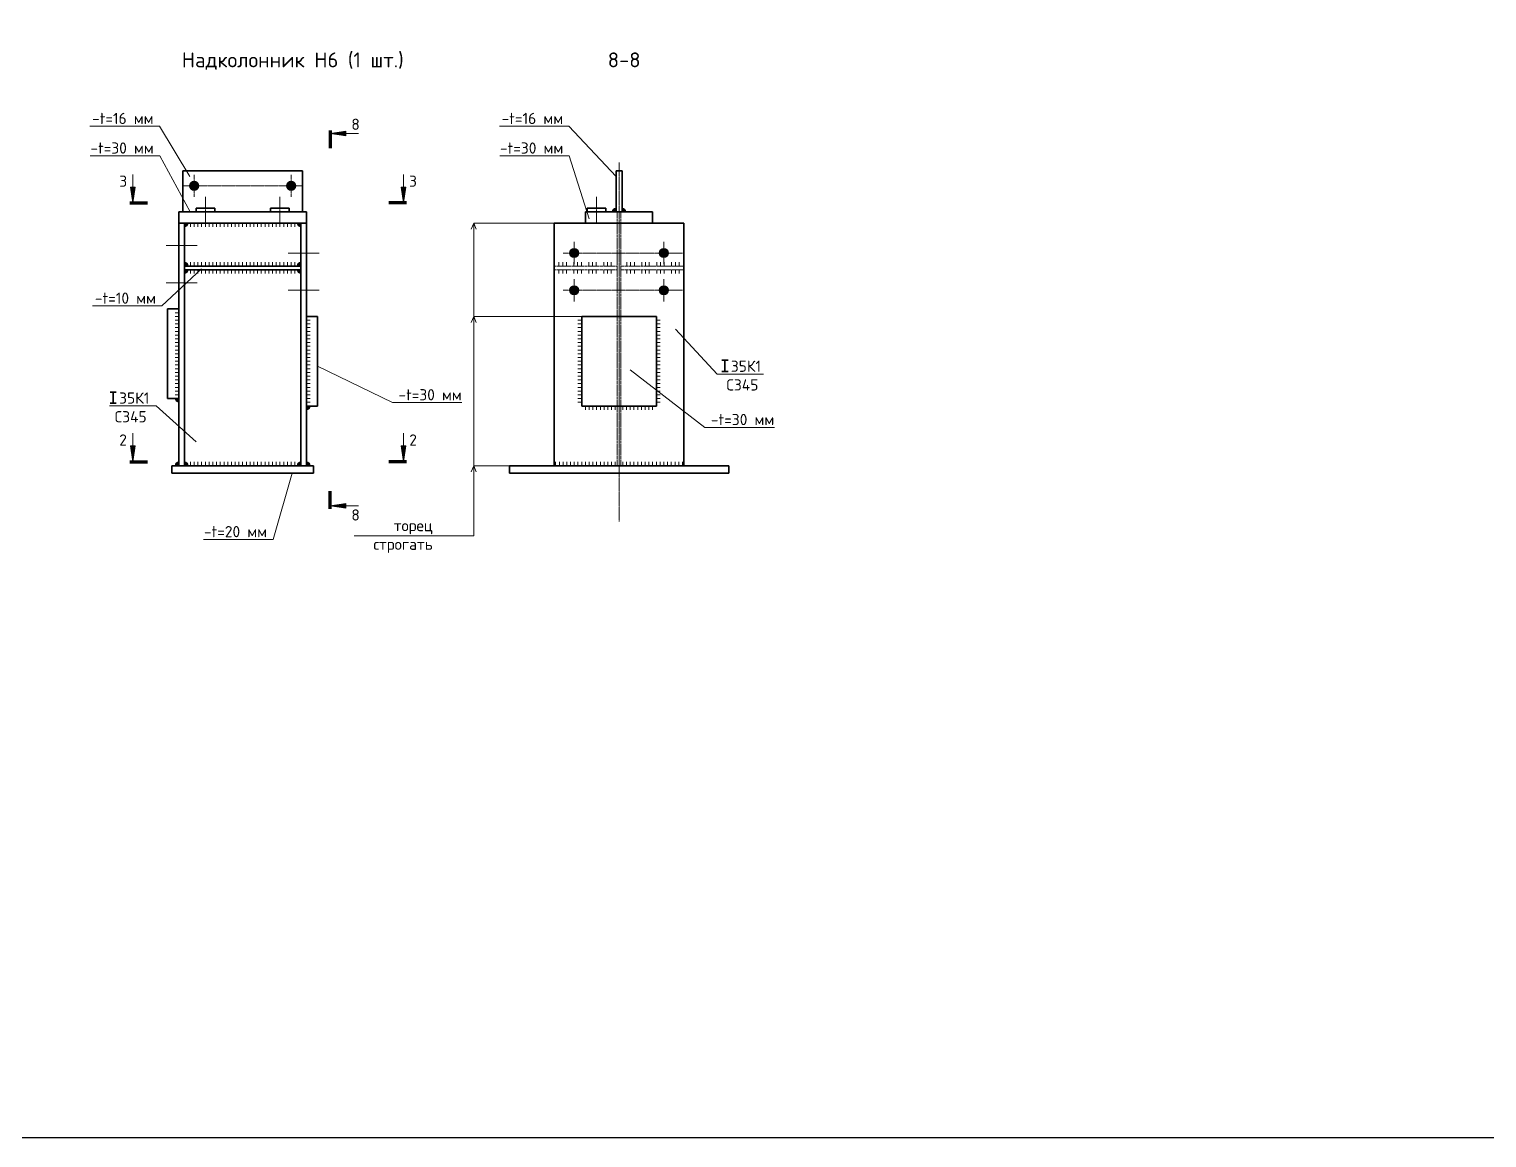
# Model space of a CAD drawing. Header units: millimetres. Extents: x 0 to 44639, y 0 to 10183.
# Drawn here: x 6212 to 10119, y 0 to 2971 of the extents above; entities that cross this region are included whole.
import ezdxf
from ezdxf import colors
from ezdxf.entities.mleader import LeaderData, LeaderLine
from ezdxf.math import Vec2, Vec3

# ---------------------------------------------------------------- set-up
doc = ezdxf.new("R2010")
doc.units = ezdxf.units.MM
doc.linetypes.add('JIS_02_2.0', pattern=[3, 2, -1])
doc.linetypes.add('JIS_08_11', pattern=[12.8, 11, -0.6, 0.6, -0.6])
for name, color, linetype, lineweight in [('НАДПИСИ', 11, 'Continuous', 13), ('ОСЕВАЯ', 50, 'JIS_08_11', 13), ('ОСНОВНАЯ', 213, 'Continuous', 35), ('ШТРИХОВАЯ', 84, 'JIS_02_2.0', 13)]:
    doc.layers.add(name, color=color, linetype=linetype, lineweight=lineweight)
doc.styles.add('ОСК', font='isocpeur.ttf')

# ---------------------------------------------------------------- blocks, each defined once
blk = doc.blocks.new('_None')
blk = doc.blocks.new('A$C6A7E4B16')
at = {"layer": 'ОСНОВНАЯ'}
for p, q in [((0, 30), (16.7, 30)), ((0, 0), (16.7, 0)), ((8.4, 30), (8.4, 0))]:
    blk.add_line(p, q, dxfattribs=at)

msp = doc.modelspace()

# ---------------------------------------------------------------- hatches: boundary and pattern name
at = {"layer": 'НАДПИСИ'}
h = msp.add_hatch(color=256, dxfattribs=at)
h.paths.add_polyline_path([(7018.7, 2691.6), (7060.8, 2691.6), (7060.8, 2697.8)])
h.paths.add_polyline_path([(7018.7, 2691.6), (7060.8, 2685.3), (7060.8, 2691.6)])
h = msp.add_hatch(color=256, dxfattribs=at)
h.paths.add_polyline_path([(6489.6, 2505.4), (6489.6, 2547.5), (6483.4, 2547.5)])
h.paths.add_polyline_path([(6489.6, 2505.4), (6495.9, 2547.5), (6489.6, 2547.5)])
h = msp.add_hatch(color=256, dxfattribs=at)
h.paths.add_polyline_path([(7215.1, 2505.4), (7215.1, 2547.5), (7221.3, 2547.5)])
h.paths.add_polyline_path([(7215.1, 2505.4), (7208.9, 2547.5), (7215.1, 2547.5)])
h = msp.add_hatch(color=256, dxfattribs=at)
h.dxf.hatch_style = 1
h.paths.add_polyline_path([(7784.9, 2491.1, 0.414214), (7774.9, 2481.1), (7784.9, 2481.1)])
h = msp.add_hatch(color=256, dxfattribs=at)
h.dxf.hatch_style = 1
h.paths.add_polyline_path([(7800.9, 2491.1, -0.414214), (7810.9, 2481.1), (7800.9, 2481.1)])
h = msp.add_hatch(color=256, dxfattribs=at)
h.dxf.hatch_style = 1
h.paths.add_polyline_path([(6628.2, 2441.1, 0.414214), (6638.2, 2451.1), (6628.2, 2451.1)])
h = msp.add_hatch(color=256, dxfattribs=at)
h.dxf.hatch_style = 1
h.paths.add_polyline_path([(6940.2, 2441.1, -0.414214), (6930.2, 2451.1), (6940.2, 2451.1)])
h = msp.add_hatch(color=256, dxfattribs=at)
h.dxf.hatch_style = 1
h.paths.add_polyline_path([(6628.2, 2346.1, -0.414214), (6638.2, 2336.1), (6628.2, 2336.1)])
h = msp.add_hatch(color=256, dxfattribs=at)
h.dxf.hatch_style = 1
h.paths.add_polyline_path([(6940.2, 2346.1, 0.414214), (6930.2, 2336.1), (6940.2, 2336.1)])
h = msp.add_hatch(color=256, dxfattribs=at)
h.dxf.hatch_style = 1
h.paths.add_polyline_path([(6628.2, 2316.1, 0.414214), (6638.2, 2326.1), (6628.2, 2326.1)])
h = msp.add_hatch(color=256, dxfattribs=at)
h.dxf.hatch_style = 1
h.paths.add_polyline_path([(6940.2, 2316.1, -0.414214), (6930.2, 2326.1), (6940.2, 2326.1)])
h = msp.add_hatch(color=256, dxfattribs=at)
h.dxf.hatch_style = 1
h.paths.add_polyline_path([(6613.2, 1971.1, -0.414214), (6603.2, 1981.1), (6613.2, 1981.1)])
h = msp.add_hatch(color=256, dxfattribs=at)
h.dxf.hatch_style = 1
h.paths.add_polyline_path([(6955.2, 1951.1, 0.414214), (6965.2, 1961.1), (6955.2, 1961.1)])
h = msp.add_hatch(color=256, dxfattribs=at)
h.paths.add_polyline_path([(6489.6, 1811.8), (6489.6, 1854), (6483.4, 1854)])
h.paths.add_polyline_path([(6489.6, 1811.8), (6495.9, 1854), (6489.6, 1854)])
h = msp.add_hatch(color=256, dxfattribs=at)
h.paths.add_polyline_path([(7215.1, 1811.8), (7215.1, 1854), (7221.3, 1854)])
h.paths.add_polyline_path([(7215.1, 1811.8), (7208.9, 1854), (7215.1, 1854)])
h = msp.add_hatch(color=256, dxfattribs=at)
h.dxf.hatch_style = 1
h.paths.add_polyline_path([(6613.2, 1801.1), (6613.2, 1811.1, 0.414214), (6603.2, 1801.1)])
h.paths.add_polyline_path([(6638.2, 1801.1, 0.414214), (6628.2, 1811.1), (6628.2, 1801.1)])
h = msp.add_hatch(color=256, dxfattribs=at)
h.dxf.hatch_style = 1
h.paths.add_polyline_path([(6955.2, 1811.1, -0.414214), (6965.2, 1801.1), (6955.2, 1801.1)])
h.paths.add_polyline_path([(6940.2, 1811.1), (6940.2, 1801.1), (6930.2, 1801.1, -0.414214)])
h = msp.add_hatch(color=256, dxfattribs=at)
h.paths.add_polyline_path([(7018.7, 1693.6), (7060.8, 1693.6), (7060.8, 1687.4)])
h.paths.add_polyline_path([(7018.7, 1693.6), (7060.8, 1699.8), (7060.8, 1693.6)])
at = {"layer": 'ОСНОВНАЯ'}
h = msp.add_hatch(color=256, dxfattribs=at)
h.dxf.hatch_style = 1
edge = h.paths.add_edge_path()
edge.add_arc((6654.2, 2551.1), 11.5, 0, 90)
edge.add_line((6654.2, 2562.6), (6654.2, 2551.1))
edge.add_line((6654.2, 2551.1), (6665.7, 2551.1))
edge = h.paths.add_edge_path()
edge.add_arc((6654.2, 2551.1), 11.5, 270, 360)
edge.add_line((6665.7, 2551.1), (6654.2, 2551.1))
edge.add_line((6654.2, 2551.1), (6654.2, 2539.6))
edge = h.paths.add_edge_path()
edge.add_arc((6654.2, 2551.1), 11.5, 180, 270)
edge.add_line((6654.2, 2539.6), (6654.2, 2551.1))
edge.add_line((6654.2, 2551.1), (6642.7, 2551.1))
edge = h.paths.add_edge_path()
edge.add_arc((6654.2, 2551.1), 11.5, 90, 180)
edge.add_line((6642.7, 2551.1), (6654.2, 2551.1))
edge.add_line((6654.2, 2551.1), (6654.2, 2562.6))
h = msp.add_hatch(color=256, dxfattribs=at)
h.dxf.hatch_style = 1
edge = h.paths.add_edge_path()
edge.add_arc((6914.2, 2551.1), 11.5, 450, 540, ccw=False)
edge.add_line((6914.2, 2562.6), (6914.2, 2551.1))
edge.add_line((6914.2, 2551.1), (6902.7, 2551.1))
edge = h.paths.add_edge_path()
edge.add_arc((6914.2, 2551.1), 11.5, 180, 270, ccw=False)
edge.add_line((6902.7, 2551.1), (6914.2, 2551.1))
edge.add_line((6914.2, 2551.1), (6914.2, 2539.6))
edge = h.paths.add_edge_path()
edge.add_arc((6914.2, 2551.1), 11.5, 270, 360, ccw=False)
edge.add_line((6914.2, 2539.6), (6914.2, 2551.1))
edge.add_line((6914.2, 2551.1), (6925.7, 2551.1))
edge = h.paths.add_edge_path()
edge.add_arc((6914.2, 2551.1), 11.5, 360, 450, ccw=False)
edge.add_line((6925.7, 2551.1), (6914.2, 2551.1))
edge.add_line((6914.2, 2551.1), (6914.2, 2562.6))
h = msp.add_hatch(color=256, dxfattribs=at)
h.dxf.hatch_style = 1
edge = h.paths.add_edge_path()
edge.add_arc((7672.9, 2371.1), 11.5, 0, 90)
edge.add_line((7672.9, 2382.6), (7672.9, 2371.1))
edge.add_line((7672.9, 2371.1), (7684.4, 2371.1))
edge = h.paths.add_edge_path()
edge.add_arc((7672.9, 2371.1), 11.5, 270, 360)
edge.add_line((7684.4, 2371.1), (7672.9, 2371.1))
edge.add_line((7672.9, 2371.1), (7672.9, 2359.6))
edge = h.paths.add_edge_path()
edge.add_arc((7672.9, 2371.1), 11.5, 180, 270)
edge.add_line((7672.9, 2359.6), (7672.9, 2371.1))
edge.add_line((7672.9, 2371.1), (7661.4, 2371.1))
edge = h.paths.add_edge_path()
edge.add_arc((7672.9, 2371.1), 11.5, 90, 180)
edge.add_line((7661.4, 2371.1), (7672.9, 2371.1))
edge.add_line((7672.9, 2371.1), (7672.9, 2382.6))
h = msp.add_hatch(color=256, dxfattribs=at)
h.dxf.hatch_style = 1
edge = h.paths.add_edge_path()
edge.add_arc((7912.9, 2371.1), 11.5, 450, 540, ccw=False)
edge.add_line((7912.9, 2382.6), (7912.9, 2371.1))
edge.add_line((7912.9, 2371.1), (7901.4, 2371.1))
edge = h.paths.add_edge_path()
edge.add_arc((7912.9, 2371.1), 11.5, 180, 270, ccw=False)
edge.add_line((7901.4, 2371.1), (7912.9, 2371.1))
edge.add_line((7912.9, 2371.1), (7912.9, 2359.6))
edge = h.paths.add_edge_path()
edge.add_arc((7912.9, 2371.1), 11.5, 270, 360, ccw=False)
edge.add_line((7912.9, 2359.6), (7912.9, 2371.1))
edge.add_line((7912.9, 2371.1), (7924.4, 2371.1))
edge = h.paths.add_edge_path()
edge.add_arc((7912.9, 2371.1), 11.5, 360, 450, ccw=False)
edge.add_line((7924.4, 2371.1), (7912.9, 2371.1))
edge.add_line((7912.9, 2371.1), (7912.9, 2382.6))
h = msp.add_hatch(color=256, dxfattribs=at)
h.dxf.hatch_style = 1
edge = h.paths.add_edge_path()
edge.add_arc((7672.9, 2271.1), 11.5, 0, 90)
edge.add_line((7672.9, 2282.6), (7672.9, 2271.1))
edge.add_line((7672.9, 2271.1), (7684.4, 2271.1))
edge = h.paths.add_edge_path()
edge.add_arc((7672.9, 2271.1), 11.5, 270, 360)
edge.add_line((7684.4, 2271.1), (7672.9, 2271.1))
edge.add_line((7672.9, 2271.1), (7672.9, 2259.6))
edge = h.paths.add_edge_path()
edge.add_arc((7672.9, 2271.1), 11.5, 180, 270)
edge.add_line((7672.9, 2259.6), (7672.9, 2271.1))
edge.add_line((7672.9, 2271.1), (7661.4, 2271.1))
edge = h.paths.add_edge_path()
edge.add_arc((7672.9, 2271.1), 11.5, 90, 180)
edge.add_line((7661.4, 2271.1), (7672.9, 2271.1))
edge.add_line((7672.9, 2271.1), (7672.9, 2282.6))
h = msp.add_hatch(color=256, dxfattribs=at)
h.dxf.hatch_style = 1
edge = h.paths.add_edge_path()
edge.add_arc((7912.9, 2271.1), 11.5, 450, 540, ccw=False)
edge.add_line((7912.9, 2282.6), (7912.9, 2271.1))
edge.add_line((7912.9, 2271.1), (7901.4, 2271.1))
edge = h.paths.add_edge_path()
edge.add_arc((7912.9, 2271.1), 11.5, 180, 270, ccw=False)
edge.add_line((7901.4, 2271.1), (7912.9, 2271.1))
edge.add_line((7912.9, 2271.1), (7912.9, 2259.6))
edge = h.paths.add_edge_path()
edge.add_arc((7912.9, 2271.1), 11.5, 270, 360, ccw=False)
edge.add_line((7912.9, 2259.6), (7912.9, 2271.1))
edge.add_line((7912.9, 2271.1), (7924.4, 2271.1))
edge = h.paths.add_edge_path()
edge.add_arc((7912.9, 2271.1), 11.5, 360, 450, ccw=False)
edge.add_line((7924.4, 2271.1), (7912.9, 2271.1))
edge.add_line((7912.9, 2271.1), (7912.9, 2282.6))

# ---------------------------------------------------------------- linework, layer by layer
at = {"color": 7, "lineweight": 70}
for p, q in [((7018.7, 2699.5), (7018.7, 2652.4)), ((6481.7, 2505.4), (6528.8, 2505.4)), ((7223, 2505.4), (7176, 2505.4)), ((6481.7, 1811.8), (6528.8, 1811.8)), ((7223, 1811.8), (7176, 1811.8)), ((7018.7, 1685.7), (7018.7, 1732.7))]:
    msp.add_line(p, q, dxfattribs=at)
for p, q in [((6659.2, 2481.1), (6659.2, 2491.1)), ((6628.2, 2336.1), (6628.2, 2326.1))]:
    msp.add_line(p, q)
msp.add_lwpolyline([(0, 10182.5), (25459.9, 10182.5), (25459.9, 0), (0, 0)], close=True)
at = {"layer": 'НАДПИСИ'}
for p, q in [((7018.7, 2691.6), (7060.8, 2697.8)), ((7060.8, 2697.8), (7060.8, 2691.6)), ((7094.9, 2691.6), (7018.7, 2691.6)), ((7018.7, 2691.6), (7060.8, 2685.3)), ((7060.8, 2685.3), (7060.8, 2691.6)), ((6489.6, 2581.6), (6489.6, 2505.4)), ((7215.1, 2581.6), (7215.1, 2505.4)), ((6489.6, 2505.4), (6483.4, 2547.5)), ((6483.4, 2547.5), (6489.6, 2547.5)), ((6489.6, 2505.4), (6495.9, 2547.5)), ((6495.9, 2547.5), (6489.6, 2547.5)), ((7215.1, 2505.4), (7208.9, 2547.5)), ((7208.9, 2547.5), (7215.1, 2547.5)), ((7215.1, 2505.4), (7221.3, 2547.5)), ((7221.3, 2547.5), (7215.1, 2547.5)), ((6644.2, 2451.1), (6644.2, 2441.1)), ((6654.2, 2451.1), (6654.2, 2441.1)), ((6664.2, 2451.1), (6664.2, 2441.1)), ((6674.2, 2451.1), (6674.2, 2441.1)), ((6684.2, 2451.1), (6684.2, 2441.1)), ((6694.2, 2451.1), (6694.2, 2441.1)), ((6704.2, 2451.1), (6704.2, 2441.1)), ((6714.2, 2451.1), (6714.2, 2441.1)), ((6724.2, 2451.1), (6724.2, 2441.1)), ((6734.2, 2451.1), (6734.2, 2441.1)), ((6744.2, 2451.1), (6744.2, 2441.1)), ((6754.2, 2451.1), (6754.2, 2441.1)), ((6764.2, 2451.1), (6764.2, 2441.1)), ((6774.2, 2451.1), (6774.2, 2441.1)), ((6784.2, 2451.1), (6784.2, 2441.1)), ((6794.2, 2451.1), (6794.2, 2441.1)), ((6804.2, 2451.1), (6804.2, 2441.1)), ((6814.2, 2451.1), (6814.2, 2441.1)), ((6824.2, 2451.1), (6824.2, 2441.1)), ((6834.2, 2451.1), (6834.2, 2441.1)), ((6844.2, 2451.1), (6844.2, 2441.1)), ((6854.2, 2451.1), (6854.2, 2441.1)), ((6864.2, 2451.1), (6864.2, 2441.1)), ((6874.2, 2451.1), (6874.2, 2441.1)), ((6884.2, 2451.1), (6884.2, 2441.1)), ((6894.2, 2451.1), (6894.2, 2441.1)), ((6904.2, 2451.1), (6904.2, 2441.1)), ((6914.2, 2451.1), (6914.2, 2441.1)), ((6924.2, 2451.1), (6924.2, 2441.1)), ((7403.6, 2451.1), (7396.9, 2435.1)), ((7403.6, 2451.1), (7403.6, 1613.3)), ((7403.6, 2451.1), (7410.2, 2435.1)), ((7692.9, 2451.1), (7403.6, 2451.1)), ((6662.4, 2391.1), (6579, 2391.1)), ((6644.2, 2336.1), (6644.2, 2346.1)), ((6654.2, 2336.1), (6654.2, 2346.1)), ((6664.2, 2336.1), (6664.2, 2346.1)), ((6674.2, 2336.1), (6674.2, 2346.1)), ((6684.2, 2336.1), (6684.2, 2346.1)), ((6694.2, 2336.1), (6694.2, 2346.1)), ((6704.2, 2336.1), (6704.2, 2346.1)), ((6714.2, 2336.1), (6714.2, 2346.1)), ((6724.2, 2336.1), (6724.2, 2346.1)), ((6734.2, 2336.1), (6734.2, 2346.1)), ((6744.2, 2336.1), (6744.2, 2346.1)), ((6754.2, 2336.1), (6754.2, 2346.1)), ((6764.2, 2336.1), (6764.2, 2346.1)), ((6774.2, 2336.1), (6774.2, 2346.1)), ((6784.2, 2336.1), (6784.2, 2346.1)), ((6794.2, 2336.1), (6794.2, 2346.1)), ((6804.2, 2336.1), (6804.2, 2346.1)), ((6814.2, 2336.1), (6814.2, 2346.1)), ((6824.2, 2336.1), (6824.2, 2346.1)), ((6834.2, 2336.1), (6834.2, 2346.1)), ((6844.2, 2336.1), (6844.2, 2346.1)), ((6854.2, 2336.1), (6854.2, 2346.1)), ((6864.2, 2336.1), (6864.2, 2346.1)), ((6874.2, 2336.1), (6874.2, 2346.1)), ((6884.2, 2336.1), (6884.2, 2346.1)), ((6894.2, 2336.1), (6894.2, 2346.1)), ((6904.2, 2336.1), (6904.2, 2346.1)), ((6989.4, 2371.1), (6906, 2371.1)), ((6914.2, 2336.1), (6914.2, 2346.1)), ((6924.2, 2336.1), (6924.2, 2346.1)), ((7631.9, 2336.1), (7631.9, 2346.1)), ((7641.9, 2336.1), (7641.9, 2346.1)), ((7651.9, 2336.1), (7651.9, 2346.1)), ((7671.9, 2336.1), (7671.9, 2346.1)), ((7681.9, 2336.1), (7681.9, 2346.1)), ((7691.9, 2336.1), (7691.9, 2346.1)), ((7711.9, 2336.1), (7711.9, 2346.1)), ((7721.9, 2336.1), (7721.9, 2346.1)), ((7731.9, 2336.1), (7731.9, 2346.1)), ((7751.9, 2336.1), (7751.9, 2346.1)), ((7761.9, 2336.1), (7761.9, 2346.1)), ((7771.9, 2336.1), (7771.9, 2346.1)), ((7813.9, 2336.1), (7813.9, 2346.1)), ((7823.9, 2336.1), (7823.9, 2346.1)), ((7833.9, 2336.1), (7833.9, 2346.1)), ((7853.9, 2336.1), (7853.9, 2346.1)), ((7863.9, 2336.1), (7863.9, 2346.1)), ((7873.9, 2336.1), (7873.9, 2346.1)), ((7893.9, 2336.1), (7893.9, 2346.1)), ((7903.9, 2336.1), (7903.9, 2346.1)), ((7913.9, 2336.1), (7913.9, 2346.1)), ((7933.9, 2336.1), (7933.9, 2346.1)), ((7943.9, 2336.1), (7943.9, 2346.1)), ((7953.9, 2336.1), (7953.9, 2346.1)), ((6644.2, 2326.1), (6644.2, 2316.1)), ((6654.2, 2326.1), (6654.2, 2316.1)), ((6664.2, 2326.1), (6664.2, 2316.1)), ((6674.2, 2326.1), (6674.2, 2316.1)), ((6684.2, 2326.1), (6684.2, 2316.1)), ((6694.2, 2326.1), (6694.2, 2316.1)), ((6704.2, 2326.1), (6704.2, 2316.1)), ((6714.2, 2326.1), (6714.2, 2316.1)), ((6724.2, 2326.1), (6724.2, 2316.1)), ((6734.2, 2326.1), (6734.2, 2316.1)), ((6744.2, 2326.1), (6744.2, 2316.1)), ((6754.2, 2326.1), (6754.2, 2316.1)), ((6764.2, 2326.1), (6764.2, 2316.1)), ((6774.2, 2326.1), (6774.2, 2316.1)), ((6784.2, 2326.1), (6784.2, 2316.1)), ((6794.2, 2326.1), (6794.2, 2316.1)), ((6804.2, 2326.1), (6804.2, 2316.1)), ((6814.2, 2326.1), (6814.2, 2316.1)), ((6824.2, 2326.1), (6824.2, 2316.1)), ((6834.2, 2326.1), (6834.2, 2316.1)), ((6844.2, 2326.1), (6844.2, 2316.1)), ((6854.2, 2326.1), (6854.2, 2316.1)), ((6864.2, 2326.1), (6864.2, 2316.1)), ((6874.2, 2326.1), (6874.2, 2316.1)), ((6884.2, 2326.1), (6884.2, 2316.1)), ((6894.2, 2326.1), (6894.2, 2316.1)), ((6904.2, 2326.1), (6904.2, 2316.1)), ((6914.2, 2326.1), (6914.2, 2316.1)), ((6924.2, 2326.1), (6924.2, 2316.1)), ((7631.9, 2326.1), (7631.9, 2316.1)), ((7641.9, 2326.1), (7641.9, 2316.1)), ((7651.9, 2326.1), (7651.9, 2316.1)), ((7671.9, 2326.1), (7671.9, 2316.1)), ((7681.9, 2326.1), (7681.9, 2316.1)), ((7691.9, 2326.1), (7691.9, 2316.1)), ((7711.9, 2326.1), (7711.9, 2316.1)), ((7721.9, 2326.1), (7721.9, 2316.1)), ((7731.9, 2326.1), (7731.9, 2316.1)), ((7751.9, 2326.1), (7751.9, 2316.1)), ((7761.9, 2326.1), (7761.9, 2316.1)), ((7771.9, 2326.1), (7771.9, 2316.1)), ((7813.9, 2326.1), (7813.9, 2316.1)), ((7823.9, 2326.1), (7823.9, 2316.1)), ((7833.9, 2326.1), (7833.9, 2316.1)), ((7853.9, 2326.1), (7853.9, 2316.1)), ((7863.9, 2326.1), (7863.9, 2316.1)), ((7873.9, 2326.1), (7873.9, 2316.1)), ((7893.9, 2326.1), (7893.9, 2316.1)), ((7903.9, 2326.1), (7903.9, 2316.1)), ((7913.9, 2326.1), (7913.9, 2316.1)), ((7933.9, 2326.1), (7933.9, 2316.1)), ((7943.9, 2326.1), (7943.9, 2316.1)), ((7953.9, 2326.1), (7953.9, 2316.1)), ((6662.4, 2291.1), (6579, 2291.1)), ((6989.4, 2271.1), (6906, 2271.1)), ((6613.2, 2211.1), (6603.2, 2211.1)), ((6613.2, 2201.1), (6603.2, 2201.1)), ((6613.2, 2191.1), (6603.2, 2191.1)), ((6955.2, 2191.1), (6965.2, 2191.1)), ((7403.6, 2201.1), (7396.9, 2185.1)), ((7403.6, 2201.1), (7410.2, 2185.1)), ((7692.9, 2201.1), (7403.6, 2201.1)), ((7682.9, 2191.1), (7692.9, 2191.1)), ((7902.9, 2191.1), (7892.9, 2191.1)), ((6613.2, 2181.1), (6603.2, 2181.1)), ((6613.2, 2171.1), (6603.2, 2171.1)), ((6613.2, 2161.1), (6603.2, 2161.1)), ((6613.2, 2151.1), (6603.2, 2151.1)), ((6955.2, 2181.1), (6965.2, 2181.1)), ((6955.2, 2171.1), (6965.2, 2171.1)), ((6955.2, 2161.1), (6965.2, 2161.1)), ((6955.2, 2151.1), (6965.2, 2151.1)), ((7682.9, 2181.1), (7692.9, 2181.1)), ((7682.9, 2171.1), (7692.9, 2171.1)), ((7682.9, 2161.1), (7692.9, 2161.1)), ((7682.9, 2151.1), (7692.9, 2151.1)), ((7902.9, 2181.1), (7892.9, 2181.1)), ((7902.9, 2171.1), (7892.9, 2171.1)), ((7902.9, 2161.1), (7892.9, 2161.1)), ((7902.9, 2151.1), (7892.9, 2151.1)), ((6613.2, 2141.1), (6603.2, 2141.1)), ((6613.2, 2131.1), (6603.2, 2131.1)), ((6613.2, 2121.1), (6603.2, 2121.1)), ((6613.2, 2111.1), (6603.2, 2111.1)), ((6955.2, 2141.1), (6965.2, 2141.1)), ((6955.2, 2131.1), (6965.2, 2131.1)), ((6955.2, 2121.1), (6965.2, 2121.1)), ((6955.2, 2111.1), (6965.2, 2111.1)), ((7682.9, 2141.1), (7692.9, 2141.1)), ((7682.9, 2131.1), (7692.9, 2131.1)), ((7682.9, 2121.1), (7692.9, 2121.1)), ((7682.9, 2111.1), (7692.9, 2111.1)), ((7902.9, 2141.1), (7892.9, 2141.1)), ((7902.9, 2131.1), (7892.9, 2131.1)), ((7902.9, 2121.1), (7892.9, 2121.1)), ((7902.9, 2111.1), (7892.9, 2111.1)), ((6613.2, 2101.1), (6603.2, 2101.1)), ((6613.2, 2091.1), (6603.2, 2091.1)), ((6613.2, 2081.1), (6603.2, 2081.1)), ((6613.2, 2071.1), (6603.2, 2071.1)), ((6955.2, 2101.1), (6965.2, 2101.1)), ((6955.2, 2091.1), (6965.2, 2091.1)), ((6955.2, 2081.1), (6965.2, 2081.1)), ((6955.2, 2071.1), (6965.2, 2071.1)), ((7682.9, 2101.1), (7692.9, 2101.1)), ((7682.9, 2091.1), (7692.9, 2091.1)), ((7682.9, 2081.1), (7692.9, 2081.1)), ((7682.9, 2071.1), (7692.9, 2071.1)), ((7902.9, 2101.1), (7892.9, 2101.1)), ((7902.9, 2091.1), (7892.9, 2091.1)), ((7902.9, 2081.1), (7892.9, 2081.1)), ((7902.9, 2071.1), (7892.9, 2071.1)), ((6613.2, 2061.1), (6603.2, 2061.1)), ((6613.2, 2051.1), (6603.2, 2051.1)), ((6613.2, 2041.1), (6603.2, 2041.1)), ((6955.2, 2061.1), (6965.2, 2061.1)), ((6955.2, 2051.1), (6965.2, 2051.1)), ((6955.2, 2041.1), (6965.2, 2041.1)), ((7682.9, 2061.1), (7692.9, 2061.1)), ((7682.9, 2051.1), (7692.9, 2051.1)), ((7682.9, 2041.1), (7692.9, 2041.1)), ((7902.9, 2061.1), (7892.9, 2061.1)), ((7902.9, 2051.1), (7892.9, 2051.1)), ((7902.9, 2041.1), (7892.9, 2041.1)), ((6613.2, 2031.1), (6603.2, 2031.1)), ((6613.2, 2021.1), (6603.2, 2021.1)), ((6613.2, 2011.1), (6603.2, 2011.1)), ((6613.2, 2001.1), (6603.2, 2001.1)), ((6955.2, 2031.1), (6965.2, 2031.1)), ((6955.2, 2021.1), (6965.2, 2021.1)), ((6955.2, 2011.1), (6965.2, 2011.1)), ((6955.2, 2001.1), (6965.2, 2001.1)), ((7682.9, 2031.1), (7692.9, 2031.1)), ((7682.9, 2021.1), (7692.9, 2021.1)), ((7682.9, 2011.1), (7692.9, 2011.1)), ((7682.9, 2001.1), (7692.9, 2001.1)), ((7902.9, 2031.1), (7892.9, 2031.1)), ((7902.9, 2021.1), (7892.9, 2021.1)), ((7902.9, 2011.1), (7892.9, 2011.1)), ((7902.9, 2001.1), (7892.9, 2001.1)), ((6613.2, 1991.1), (6603.2, 1991.1)), ((6955.2, 1991.1), (6965.2, 1991.1)), ((6955.2, 1981.1), (6965.2, 1981.1)), ((6955.2, 1971.1), (6965.2, 1971.1)), ((7682.9, 1991.1), (7692.9, 1991.1)), ((7682.9, 1981.1), (7692.9, 1981.1)), ((7682.9, 1971.1), (7692.9, 1971.1)), ((7702.9, 1951.1), (7702.9, 1961.1)), ((7712.9, 1951.1), (7712.9, 1961.1)), ((7722.9, 1951.1), (7722.9, 1961.1)), ((7732.9, 1951.1), (7732.9, 1961.1)), ((7742.9, 1951.1), (7742.9, 1961.1)), ((7752.9, 1951.1), (7752.9, 1961.1)), ((7762.9, 1951.1), (7762.9, 1961.1)), ((7772.9, 1951.1), (7772.9, 1961.1)), ((7782.9, 1951.1), (7782.9, 1961.1)), ((7792.9, 1951.1), (7792.9, 1961.1)), ((7802.9, 1951.1), (7802.9, 1961.1)), ((7812.9, 1951.1), (7812.9, 1961.1)), ((7822.9, 1951.1), (7822.9, 1961.1)), ((7832.9, 1951.1), (7832.9, 1961.1)), ((7842.9, 1951.1), (7842.9, 1961.1)), ((7852.9, 1951.1), (7852.9, 1961.1)), ((7862.9, 1951.1), (7862.9, 1961.1)), ((7872.9, 1951.1), (7872.9, 1961.1)), ((7882.9, 1951.1), (7882.9, 1961.1)), ((7902.9, 1991.1), (7892.9, 1991.1)), ((7902.9, 1981.1), (7892.9, 1981.1)), ((7902.9, 1971.1), (7892.9, 1971.1)), ((6489.6, 1888.1), (6489.6, 1811.8)), ((7215.1, 1888.1), (7215.1, 1811.8)), ((6489.6, 1811.8), (6483.4, 1854)), ((6483.4, 1854), (6489.6, 1854)), ((6489.6, 1811.8), (6495.9, 1854)), ((6495.9, 1854), (6489.6, 1854)), ((7215.1, 1811.8), (7208.9, 1854)), ((7208.9, 1854), (7215.1, 1854)), ((7215.1, 1811.8), (7221.3, 1854)), ((7221.3, 1854), (7215.1, 1854)), ((6644.2, 1801.1), (6644.2, 1811.1)), ((6654.2, 1801.1), (6654.2, 1811.1)), ((6664.2, 1801.1), (6664.2, 1811.1)), ((6674.2, 1801.1), (6674.2, 1811.1)), ((6684.2, 1801.1), (6684.2, 1811.1)), ((6694.2, 1801.1), (6694.2, 1811.1)), ((6704.2, 1801.1), (6704.2, 1811.1)), ((6714.2, 1801.1), (6714.2, 1811.1)), ((6724.2, 1801.1), (6724.2, 1811.1)), ((6734.2, 1801.1), (6734.2, 1811.1)), ((6744.2, 1801.1), (6744.2, 1811.1)), ((6754.2, 1801.1), (6754.2, 1811.1)), ((6764.2, 1801.1), (6764.2, 1811.1)), ((6774.2, 1801.1), (6774.2, 1811.1)), ((6784.2, 1801.1), (6784.2, 1811.1)), ((6794.2, 1801.1), (6794.2, 1811.1)), ((6804.2, 1801.1), (6804.2, 1811.1)), ((6814.2, 1801.1), (6814.2, 1811.1)), ((6824.2, 1801.1), (6824.2, 1811.1)), ((6834.2, 1801.1), (6834.2, 1811.1)), ((6844.2, 1801.1), (6844.2, 1811.1)), ((6854.2, 1801.1), (6854.2, 1811.1)), ((6864.2, 1801.1), (6864.2, 1811.1)), ((6874.2, 1801.1), (6874.2, 1811.1)), ((6884.2, 1801.1), (6884.2, 1811.1)), ((6894.2, 1801.1), (6894.2, 1811.1)), ((6904.2, 1801.1), (6904.2, 1811.1)), ((6914.2, 1801.1), (6914.2, 1811.1)), ((6924.2, 1801.1), (6924.2, 1811.1)), ((7403.6, 1801.1), (7396.9, 1785.1)), ((7498.9, 1801.1), (7403.6, 1801.1)), ((7403.6, 1801.1), (7410.2, 1785.1)), ((7622.9, 1801.1), (7622.9, 1811.1)), ((7632.9, 1801.1), (7632.9, 1811.1)), ((7642.9, 1801.1), (7642.9, 1811.1)), ((7652.9, 1801.1), (7652.9, 1811.1)), ((7662.9, 1801.1), (7662.9, 1811.1)), ((7672.9, 1801.1), (7672.9, 1811.1)), ((7682.9, 1801.1), (7682.9, 1811.1)), ((7692.9, 1801.1), (7692.9, 1811.1)), ((7702.9, 1801.1), (7702.9, 1811.1)), ((7712.9, 1801.1), (7712.9, 1811.1)), ((7722.9, 1801.1), (7722.9, 1811.1)), ((7732.9, 1801.1), (7732.9, 1811.1)), ((7742.9, 1801.1), (7742.9, 1811.1)), ((7752.9, 1801.1), (7752.9, 1811.1)), ((7762.9, 1801.1), (7762.9, 1811.1)), ((7772.9, 1801.1), (7772.9, 1811.1)), ((7782.9, 1801.1), (7782.9, 1811.1)), ((7792.9, 1801.1), (7792.9, 1811.1)), ((7802.9, 1801.1), (7802.9, 1811.1)), ((7812.9, 1801.1), (7812.9, 1811.1)), ((7822.9, 1801.1), (7822.9, 1811.1)), ((7832.9, 1801.1), (7832.9, 1811.1)), ((7842.9, 1801.1), (7842.9, 1811.1)), ((7852.9, 1801.1), (7852.9, 1811.1)), ((7862.9, 1801.1), (7862.9, 1811.1)), ((7872.9, 1801.1), (7872.9, 1811.1)), ((7882.9, 1801.1), (7882.9, 1811.1)), ((7892.9, 1801.1), (7892.9, 1811.1)), ((7902.9, 1801.1), (7902.9, 1811.1)), ((7912.9, 1801.1), (7912.9, 1811.1)), ((7922.9, 1801.1), (7922.9, 1811.1)), ((7932.9, 1801.1), (7932.9, 1811.1)), ((7942.9, 1801.1), (7942.9, 1811.1)), ((7952.9, 1801.1), (7952.9, 1811.1)), ((7962.9, 1801.1), (7962.9, 1811.1)), ((7018.7, 1693.6), (7060.8, 1699.8)), ((7094.9, 1693.6), (7018.7, 1693.6)), ((7018.7, 1693.6), (7060.8, 1687.4)), ((7060.8, 1699.8), (7060.8, 1693.6)), ((7060.8, 1687.4), (7060.8, 1693.6)), ((7403.6, 1613.3), (7082.9, 1613.3))]:
    msp.add_line(p, q, dxfattribs=at)
for centre, start, end in [((7784.9, 2481.1), 90, 180), ((7800.9, 2481.1), 0, 90), ((6628.2, 2451.1), 270, 0), ((6940.2, 2451.1), 180, 270), ((6628.2, 2336.1), 0, 90), ((6940.2, 2336.1), 90, 180), ((6628.2, 2326.1), 270, 0), ((6940.2, 2326.1), 180, 270), ((6613.2, 1981.1), 180, 270), ((6955.2, 1961.1), 270, 0), ((6613.2, 1801.1), 90, 180), ((6628.2, 1801.1), 0, 90), ((6940.2, 1801.1), 90, 180), ((6955.2, 1801.1), 0, 90)]:
    msp.add_arc(centre, 10, start, end, dxfattribs=at)
at = {"layer": 'ОСЕВАЯ', "linetype": 'JIS_08_11'}
for p, q in [((6654.2, 2580.8), (6654.2, 2521.5)), ((6914.2, 2580.8), (6914.2, 2521.5)), ((7792.9, 2613.5), (7792.9, 1651.4)), ((6944.2, 2551.1), (6624.2, 2551.1)), ((6684.2, 2451.1), (6684.2, 2521.9)), ((6884.2, 2451.1), (6884.2, 2521.9)), ((7732.9, 2451.1), (7732.9, 2521.9)), ((7672.9, 2400.8), (7672.9, 2341.5)), ((7912.9, 2400.8), (7912.9, 2341.5)), ((7962.9, 2371.1), (7642.9, 2371.1)), ((7962.9, 2271.1), (7642.9, 2271.1)), ((7672.9, 2300.8), (7672.9, 2241.5)), ((7912.9, 2300.8), (7912.9, 2241.5))]:
    msp.add_line(p, q, dxfattribs=at)
at = {"layer": 'ОСНОВНАЯ'}
for p, q in [((6944.2, 2591.1), (6624.2, 2591.1)), ((6624.2, 2591.1), (6624.2, 2481.1)), ((6944.2, 2591.1), (6944.2, 2481.1)), ((7784.9, 2591.1), (7800.9, 2591.1)), ((7784.9, 2591.1), (7784.9, 2481.1)), ((7800.9, 2591.1), (7800.9, 2481.1)), ((6613.2, 2481.1), (6955.2, 2481.1)), ((6613.2, 2451.1), (6613.2, 2481.1)), ((6659.2, 2491.1), (6659.2, 2481.1)), ((6659.2, 2491.1), (6709.2, 2491.1)), ((6709.2, 2481.1), (6709.2, 2491.1)), ((6859.2, 2481.1), (6859.2, 2491.1)), ((6909.2, 2491.1), (6859.2, 2491.1)), ((6909.2, 2491.1), (6909.2, 2481.1)), ((6909.2, 2481.1), (6909.2, 2491.1)), ((6955.2, 2451.1), (6955.2, 2481.1)), ((7702.9, 2481.1), (7882.9, 2481.1)), ((7792.9, 2481.1), (7702.9, 2481.1)), ((7702.9, 2481.1), (7702.9, 2451.1)), ((7707.9, 2481.1), (7707.9, 2491.1)), ((7757.9, 2491.1), (7707.9, 2491.1)), ((7757.9, 2491.1), (7757.9, 2481.1)), ((7757.9, 2481.1), (7757.9, 2491.1)), ((7792.9, 2481.1), (7882.9, 2481.1)), ((7882.9, 2481.1), (7882.9, 2451.1)), ((6613.2, 2451.1), (6613.2, 1801.1)), ((6955.2, 2451.1), (6613.2, 2451.1)), ((6628.2, 2451.1), (6628.2, 1801.1)), ((6940.2, 2451.1), (6628.2, 2451.1)), ((6940.2, 2451.1), (6628.2, 2451.1)), ((6940.2, 2451.1), (6940.2, 1801.1)), ((6955.2, 2451.1), (6955.2, 1801.1)), ((7618.9, 1801.1), (7618.9, 2451.1)), ((7618.9, 2451.1), (7966.9, 2451.1)), ((7966.9, 1801.1), (7966.9, 2451.1)), ((6940.2, 2336.1), (6628.2, 2336.1)), ((6940.2, 2326.1), (6628.2, 2326.1)), ((6940.2, 2326.1), (6628.2, 2326.1)), ((6613.2, 2221.1), (6583.2, 2221.1)), ((6583.2, 2221.1), (6583.2, 1981.1)), ((6955.2, 2201.1), (6985.2, 2201.1)), ((6985.2, 2201.1), (6985.2, 1961.1)), ((7692.9, 2201.1), (7892.9, 2201.1)), ((7692.9, 1961.1), (7692.9, 2201.1)), ((7892.9, 2201.1), (7892.9, 1961.1)), ((6583.2, 1981.1), (6613.2, 1981.1)), ((6985.2, 1961.1), (6955.2, 1961.1)), ((7892.9, 1961.1), (7692.9, 1961.1)), ((6594.2, 1801.1), (6974.2, 1801.1)), ((6594.2, 1801.1), (6594.2, 1781.1)), ((6974.2, 1801.1), (6974.2, 1781.1)), ((7498.9, 1801.1), (8086.9, 1801.1)), ((7498.9, 1801.1), (7498.9, 1781.1)), ((8086.9, 1801.1), (8086.9, 1781.1)), ((6594.2, 1781.1), (6974.2, 1781.1)), ((7498.9, 1781.1), (8086.9, 1781.1))]:
    msp.add_line(p, q, dxfattribs=at)
for centre in [(6654.2, 2551.1), (6914.2, 2551.1), (7672.9, 2371.1), (7912.9, 2371.1), (7672.9, 2271.1), (7912.9, 2271.1)]:
    msp.add_circle(centre, 11.5, dxfattribs=at)
at = {"layer": 'ШТРИХОВАЯ'}
for p, q in [((7787.9, 1801.1), (7787.9, 2481.1)), ((7797.9, 1801.1), (7797.9, 2481.1)), ((7618.9, 2336.1), (7787.9, 2336.1)), ((7618.9, 2326.1), (7787.9, 2326.1)), ((7618.9, 2326.1), (7787.9, 2326.1)), ((7966.9, 2336.1), (7797.9, 2336.1)), ((7966.9, 2326.1), (7797.9, 2326.1)), ((7966.9, 2326.1), (7797.9, 2326.1))]:
    msp.add_line(p, q, dxfattribs=at)

# ---------------------------------------------------------------- block references
for p in [(8068.3, 2053.7), (6428.9, 1968.5)]:
    msp.add_blockref('A$C6A7E4B16', p)

# ---------------------------------------------------------------- texts
at = {"layer": 'НАДПИСИ', "style": 'ОСК'}
for s, insert, char_height, width, attachment_point in [('Надколонник Н6 (1 шт.)', (6621.1, 2908.6), 40, 930.256, 1), ('8-8', (7762.8, 2908.6), 40, 930.256, 1), ('8', (7075.5, 2731), 30, 74.751, 1), ('3', (6453.5, 2578.6), 30, 74.751, 1), ('3', (7251.3, 2578.6), 30, 74.751, 3), ('2', (6453.5, 1885.1), 30, 74.751, 1), ('2', (7251.3, 1885.1), 30, 74.751, 3), ('8', (7075.5, 1654.1), 30, 74.751, 7), ('торец строгать', (7293.5, 1567.5), 30, 233.03, 9)]:
    msp.add_mtext(s, dxfattribs=dict(at, insert=insert, char_height=char_height, width=width, attachment_point=attachment_point))

# ---------------------------------------------------------------- leaders
at = {"layer": 'НАДПИСИ'}
ml = msp.add_multileader_mtext('Standard', dxfattribs=at)
ml.set_content('-t=16 мм', color=256, style='ОСК')
ml.set_leader_properties(color=256, linetype='ByLayer', lineweight=-1)
ml.set_arrow_properties(name='NONE')
ml.build(insert=Vec2(0, 0))
ml.multileader.update_dxf_attribs({"has_dogleg": 0, "text_left_attachment_type": 6, "text_right_attachment_type": 6, "dogleg_length": 0, "arrow_head_size": 15, "scale": 10})
ctx = ml.context
ctx.base_point, ctx.scale, ctx.char_height, ctx.arrow_head_size, ctx.landing_gap_size, ctx.plane_origin = Vec3(6365, 2710.8), 10, 30, 15, 20, Vec3(6560.7, 1759.6)
ctx.left_attachment, ctx.right_attachment, ctx.text_align_type = 6, 6, 1
notes = []
notes.append((ctx, [(0, (1, 1, 0), (6561, 2710.8), (-1, 0), 0, [(3, [(6642.3, 2576.1)], 0, [])])]))
ctx.mtext.insert, ctx.mtext.alignment, ctx.mtext.flow_direction = Vec3(6463, 2746.8), 2, 5
ml = msp.add_multileader_mtext('Standard', dxfattribs=at)
ml.set_content('-t=16 мм', color=256, style='ОСК')
ml.set_leader_properties(color=256, linetype='ByLayer', lineweight=-1)
ml.set_arrow_properties(name='NONE')
ml.build(insert=Vec2(0, 0))
ml.multileader.update_dxf_attribs({"has_dogleg": 0, "text_left_attachment_type": 6, "text_right_attachment_type": 6, "dogleg_length": 0, "arrow_head_size": 15, "scale": 10})
ctx = ml.context
ctx.base_point, ctx.scale, ctx.char_height, ctx.arrow_head_size, ctx.landing_gap_size, ctx.plane_origin = Vec3(7462.6, 2710.8), 10, 30, 15, 20, Vec3(7658.3, 1759.6)
ctx.left_attachment, ctx.right_attachment, ctx.text_align_type = 6, 6, 1
notes.append((ctx, [(0, (1, 1, 0), (7658.6, 2710.8), (-1, 0), 0, [(3, [(7784.9, 2576.1)], 0, [])])]))
ctx.mtext.insert, ctx.mtext.alignment, ctx.mtext.flow_direction = Vec3(7560.6, 2746.8), 2, 5
ml = msp.add_multileader_mtext('Standard', dxfattribs=at)
ml.set_content('-t=30 мм', color=256, style='ОСК')
ml.set_leader_properties(color=256, linetype='ByLayer', lineweight=-1)
ml.set_arrow_properties(name='NONE')
ml.build(insert=Vec2(0, 0))
ml.multileader.update_dxf_attribs({"has_dogleg": 0, "text_left_attachment_type": 6, "text_right_attachment_type": 6, "dogleg_length": 0, "arrow_head_size": 15, "scale": 10})
ctx = ml.context
ctx.base_point, ctx.scale, ctx.char_height, ctx.arrow_head_size, ctx.landing_gap_size, ctx.plane_origin = Vec3(6360, 2631.4), 10, 30, 15, 20, Vec3(6561.7, 1680.1)
ctx.left_attachment, ctx.right_attachment, ctx.text_align_type = 6, 6, 1
notes.append((ctx, [(0, (1, 1, 0), (6562, 2631.4), (-1, 0), 0, [(3, [(6643.3, 2481.1)], 0, [])])]))
ctx.mtext.insert, ctx.mtext.alignment, ctx.mtext.flow_direction = Vec3(6461, 2667.4), 2, 5
ml = msp.add_multileader_mtext('Standard', dxfattribs=at)
ml.set_content('-t=30 мм', color=256, style='ОСК')
ml.set_leader_properties(color=256, linetype='ByLayer', lineweight=-1)
ml.set_arrow_properties(name='NONE')
ml.build(insert=Vec2(0, 0))
ml.multileader.update_dxf_attribs({"has_dogleg": 0, "text_left_attachment_type": 6, "text_right_attachment_type": 6, "dogleg_length": 0, "arrow_head_size": 15, "scale": 10})
ctx = ml.context
ctx.base_point, ctx.scale, ctx.char_height, ctx.arrow_head_size, ctx.landing_gap_size, ctx.plane_origin = Vec3(7457.6, 2631.4), 10, 30, 15, 20, Vec3(7659.3, 1680.1)
ctx.left_attachment, ctx.right_attachment, ctx.text_align_type = 6, 6, 1
notes.append((ctx, [(0, (1, 1, 0), (7659.6, 2631.4), (-1, 0), 0, [(3, [(7712.8, 2462.7)], 0, [])])]))
ctx.mtext.insert, ctx.mtext.alignment, ctx.mtext.flow_direction = Vec3(7558.6, 2667.4), 2, 5
ml = msp.add_multileader_mtext('Standard', dxfattribs=at)
ml.set_content('-t=10 мм', color=256, style='ОСК')
ml.set_leader_properties(color=256, linetype='ByLayer', lineweight=-1)
ml.set_arrow_properties(name='NONE')
ml.build(insert=Vec2(0, 0))
ml.multileader.update_dxf_attribs({"has_dogleg": 0, "text_left_attachment_type": 6, "text_right_attachment_type": 6, "dogleg_length": 0, "arrow_head_size": 15, "scale": 10})
ctx = ml.context
ctx.base_point, ctx.scale, ctx.char_height, ctx.arrow_head_size, ctx.landing_gap_size, ctx.plane_origin = Vec3(6372, 2229.2), 10, 30, 15, 20, Vec3(6607.7, 1247.9)
ctx.left_attachment, ctx.right_attachment, ctx.text_align_type = 6, 6, 1
notes.append((ctx, [(0, (1, 1, 0), (6568, 2229.2), (-1, 0), 0, [(3, [(6673.7, 2328.7)], 0, [])])]))
ctx.mtext.insert, ctx.mtext.alignment, ctx.mtext.flow_direction = Vec3(6470, 2265.2), 2, 5
ml = msp.add_multileader_mtext('Standard', dxfattribs=at)
ml.set_content(' 35К1\\PС345', color=256, style='ОСК')
ml.set_leader_properties(color=256, linetype='ByLayer', lineweight=-1)
ml.set_arrow_properties(name='NONE')
ml.build(insert=Vec2(0, 0))
ml.multileader.update_dxf_attribs({"has_dogleg": 0, "text_left_attachment_type": 6, "text_right_attachment_type": 6, "dogleg_length": 0, "arrow_head_size": 15, "scale": 10})
ctx = ml.context
ctx.base_point, ctx.scale, ctx.char_height, ctx.arrow_head_size, ctx.landing_gap_size, ctx.plane_origin = Vec3(8055.5, 2046.6), 10, 30, 15, 20, Vec3(8035.8, 1104.3)
ctx.left_attachment, ctx.right_attachment, ctx.text_align_type = 6, 6, 1
notes.append((ctx, [(1, (1, 1, 0), (8055.5, 2046.6), (1, 0), 0, [(3, [(7944.3, 2166.6)], 0, [])])]))
ctx.mtext.insert, ctx.mtext.alignment, ctx.mtext.flow_direction = Vec3(8123.5, 2082.6), 2, 5
ml = msp.add_multileader_mtext('Standard', dxfattribs=at)
ml.set_content('-t=30 мм', color=256, style='ОСК')
ml.set_leader_properties(color=256, linetype='ByLayer', lineweight=-1)
ml.set_arrow_properties(name='NONE')
ml.build(insert=Vec2(0, 0))
ml.multileader.update_dxf_attribs({"has_dogleg": 0, "text_left_attachment_type": 6, "text_right_attachment_type": 6, "dogleg_length": 0, "arrow_head_size": 15, "scale": 10})
ctx = ml.context
ctx.base_point, ctx.scale, ctx.char_height, ctx.arrow_head_size, ctx.landing_gap_size, ctx.plane_origin = Vec3(7185.5, 1970.3), 10, 30, 15, 20, Vec3(7387.2, 1019)
ctx.left_attachment, ctx.right_attachment, ctx.text_align_type = 6, 6, 1
notes.append((ctx, [(1, (1, 1, 0), (7185.5, 1970.3), (1, 0), 0, [(3, [(6985.2, 2067.6)], 0, [])])]))
ctx.mtext.insert, ctx.mtext.alignment, ctx.mtext.flow_direction = Vec3(7286.5, 2006.3), 2, 5
ml = msp.add_multileader_mtext('Standard', dxfattribs=at)
ml.set_content('-t=30 мм', color=256, style='ОСК')
ml.set_leader_properties(color=256, linetype='ByLayer', lineweight=-1)
ml.set_arrow_properties(name='NONE')
ml.build(insert=Vec2(0, 0))
ml.multileader.update_dxf_attribs({"has_dogleg": 0, "text_left_attachment_type": 6, "text_right_attachment_type": 6, "dogleg_length": 0, "arrow_head_size": 15, "scale": 10})
ctx = ml.context
ctx.base_point, ctx.scale, ctx.char_height, ctx.arrow_head_size, ctx.landing_gap_size, ctx.plane_origin = Vec3(8023, 1903.8), 10, 30, 15, 20, Vec3(8224.7, 1009)
ctx.left_attachment, ctx.right_attachment, ctx.text_align_type = 6, 6, 1
notes.append((ctx, [(1, (1, 1, 0), (8023, 1903.8), (1, 0), 0, [(3, [(7822.7, 2057.6)], 0, [])])]))
ctx.mtext.insert, ctx.mtext.alignment, ctx.mtext.flow_direction = Vec3(8124, 1939.8), 2, 5
ml = msp.add_multileader_mtext('Standard', dxfattribs=at)
ml.set_content(' 35К1\\PС345', color=256, style='ОСК')
ml.set_leader_properties(color=256, linetype='ByLayer', lineweight=-1)
ml.set_arrow_properties(name='NONE')
ml.build(insert=Vec2(0, 0))
ml.multileader.update_dxf_attribs({"has_dogleg": 0, "text_left_attachment_type": 6, "text_right_attachment_type": 6, "dogleg_length": 0, "arrow_head_size": 15, "scale": 10})
ctx = ml.context
ctx.base_point, ctx.scale, ctx.char_height, ctx.arrow_head_size, ctx.landing_gap_size, ctx.plane_origin = Vec3(6416.1, 1961.4), 10, 30, 15, 20, Vec3(6396.5, 1019.2)
ctx.left_attachment, ctx.right_attachment, ctx.text_align_type = 6, 6, 1
notes.append((ctx, [(0, (1, 1, 0), (6552.1, 1961.4), (-1, 0), 0, [(3, [(6660, 1864.8)], 0, [])])]))
ctx.mtext.insert, ctx.mtext.alignment, ctx.mtext.flow_direction = Vec3(6484.1, 1997.4), 2, 5
ml = msp.add_multileader_mtext('Standard', dxfattribs=at)
ml.set_content('-t=20 мм', color=256, style='ОСК')
ml.set_leader_properties(color=256, linetype='ByLayer', lineweight=-1)
ml.set_arrow_properties(name='NONE')
ml.build(insert=Vec2(0, 0))
ml.multileader.update_dxf_attribs({"has_dogleg": 0, "text_left_attachment_type": 6, "text_right_attachment_type": 6, "dogleg_length": 0, "arrow_head_size": 15, "scale": 10})
ctx = ml.context
ctx.base_point, ctx.scale, ctx.char_height, ctx.arrow_head_size, ctx.landing_gap_size, ctx.plane_origin = Vec3(6664, 1603.5), 10, 30, 15, 20, Vec3(6791.3, 627.8)
ctx.left_attachment, ctx.right_attachment, ctx.text_align_type = 6, 6, 1
notes.append((ctx, [(0, (1, 1, 0), (6866, 1603.5), (-1, 0), 0, [(3, [(6916.9, 1781.1)], 0, [])])]))
ctx.mtext.insert, ctx.mtext.alignment, ctx.mtext.flow_direction = Vec3(6765, 1639.5), 2, 5
for ctx, leaders in notes:
    for number, flags, end, landing, length, lines in leaders:
        leader = LeaderData()
        leader.index, (leader.has_last_leader_line, leader.has_dogleg_vector, leader.attachment_direction) = number, flags
        leader.last_leader_point, leader.dogleg_vector, leader.dogleg_length = Vec3(end), Vec3(landing), length
        for number, points, colour, breaks in lines:
            line = LeaderLine()
            line.index, line.vertices, line.color, line.breaks = number, Vec3.list(points), colors.encode_raw_color(colour), breaks
            leader.lines.append(line)
        ctx.leaders.append(leader)

doc.saveas('drawing.dxf')
